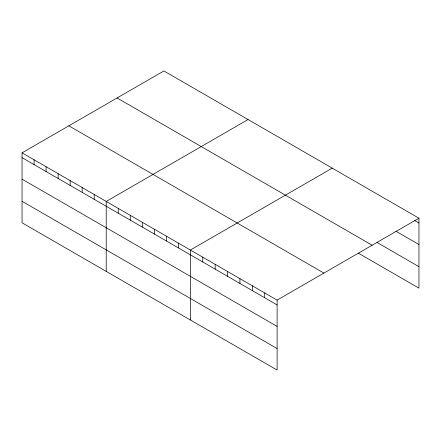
<?xml version="1.0" encoding="UTF-8"?>
<svg xmlns="http://www.w3.org/2000/svg" width="441" height="441" viewBox="0 0 441 441"><rect width="100%" height="100%" fill="white"/><g stroke="black" fill="none" stroke-linecap="round" stroke-linejoin="round"><path stroke-width="0.66" d="M277.102 326.406L277.102 300.101L22.05 152.845L22.05 222.793L277.102 370.049L277.102 326.406L22.05 179.156M22.05 152.845L163.898 70.951L418.95 218.207L418.95 288.155L358.186 253.073M248.062 119.544L106.215 201.438L106.215 271.391M332.233 168.137L190.385 250.03L190.385 319.984M277.102 300.101L418.95 218.207M414.231 220.296L418.95 223.019M395.941 231.233L418.95 244.512M377.066 242.478L418.95 266.662M117.086 97.974L372.138 245.229M68.862 125.823L323.915 273.073M22.05 157.657L277.102 304.913M22.05 201.3L277.102 348.555M264.716 292.945L264.716 297.763M252.329 285.796L252.329 290.608M239.937 278.64L239.937 283.458M227.55 271.491L227.55 276.303M215.164 264.335L215.164 269.153M202.772 257.186L202.772 261.998M178.362 243.09L178.362 247.903M166.34 236.15L166.34 240.962M154.311 229.204L154.311 234.022M142.289 222.264L142.289 227.076M130.266 215.324L130.266 220.136M118.243 208.384L118.243 213.196M94.192 194.498L94.192 199.31M82.169 187.557L82.169 192.37M70.147 180.612L70.147 185.429M58.124 173.671L58.124 178.484M46.096 166.731L46.096 171.543M34.073 159.785L34.073 164.603"/></g></svg>
